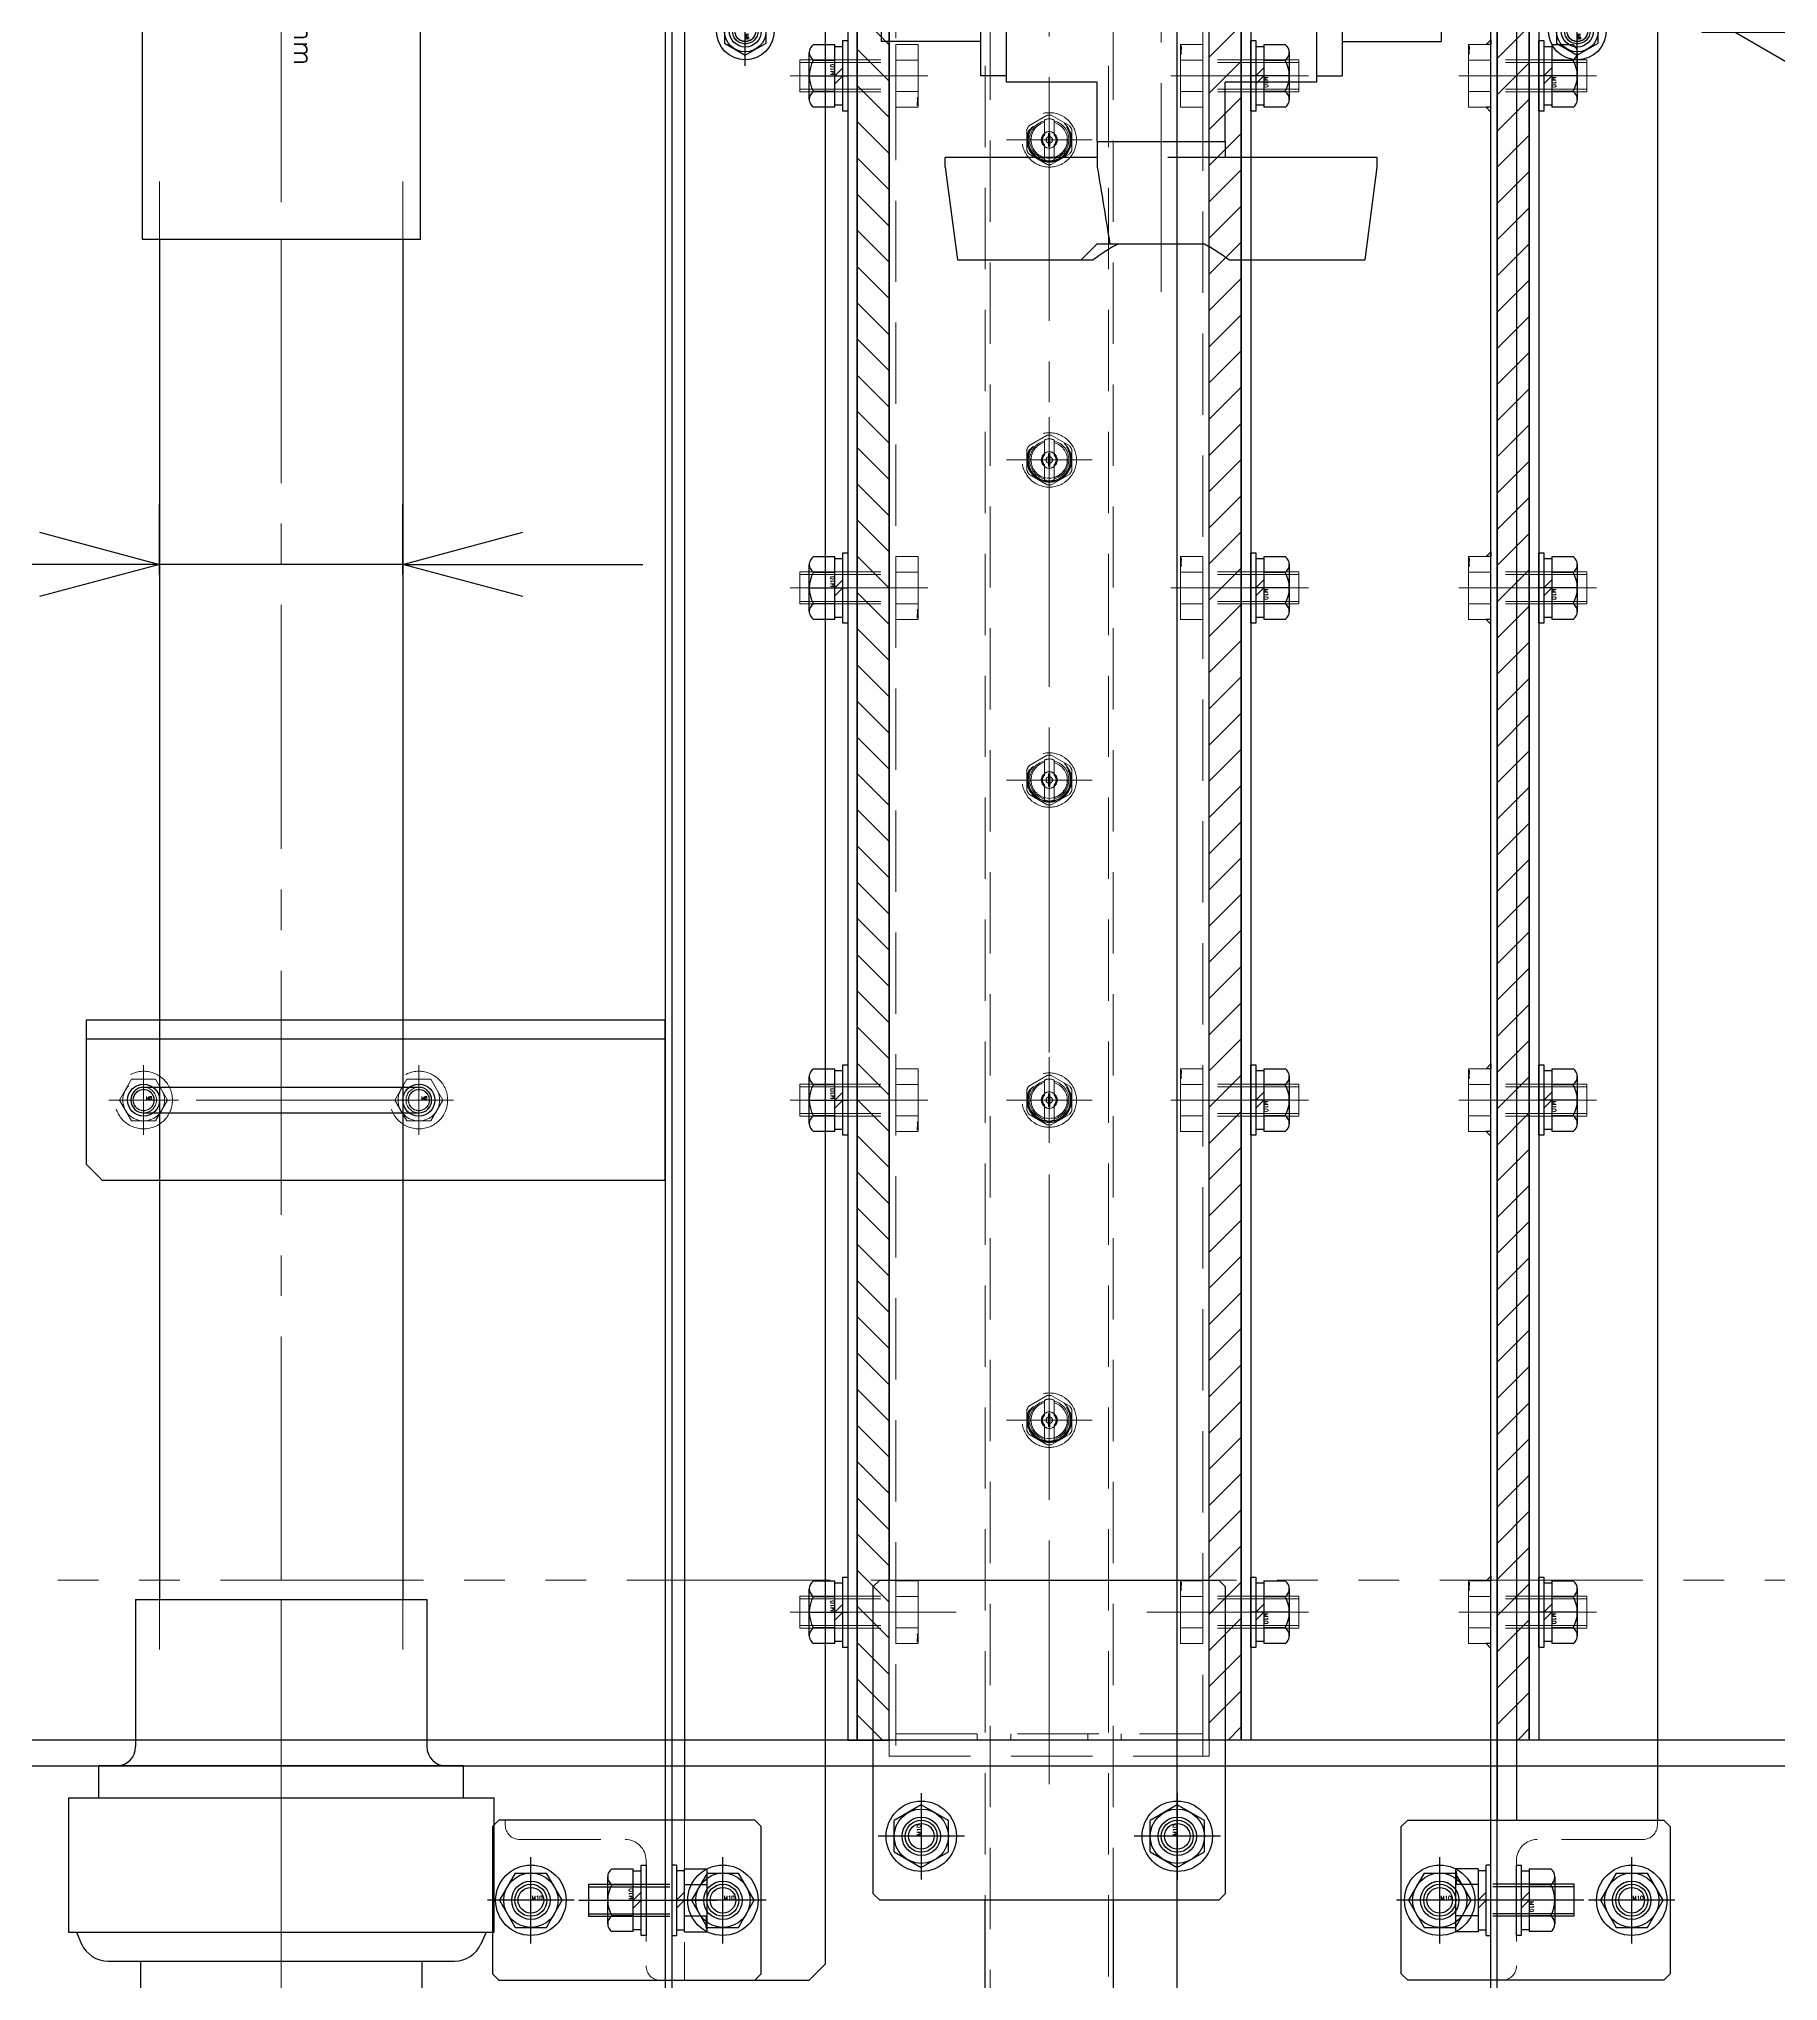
# Model space of a CAD drawing. Header units: millimetres. Extents: x -8731 to 85711, y -14522 to 31379.
# Drawn here: x 6120 to 6663, y 17142 to 17749 of the extents above; entities that cross this region are included whole.
import ezdxf

# ---------------------------------------------------------------- set-up
doc = ezdxf.new("R2010")
doc.units = ezdxf.units.MM
doc.header["$LTSCALE"] = 4
doc.header["$PDMODE"] = 99
doc.header["$PDSIZE"] = 1
for name, pattern in [('CENTER2', [28.575, 19.05, -3.175, 3.175, -3.175]), ('HIDDEN', [9.525, 6.35, -3.175]), ('PHANTOM2', [31.75, 15.875, -3.175, 3.175, -3.175, 3.175, -3.175])]:
    doc.linetypes.add(name, pattern=pattern)
for name, color, linetype, lineweight in [('04_HIDDEN', 2, 'HIDDEN', 13), ('05_CENTER', 4, 'CENTER2', 13), ('06_PHANTOM', 2, 'PHANTOM2', 13), ('08_DIM', 3, 'Continuous', 13)]:
    doc.layers.add(name, color=color, linetype=linetype, lineweight=lineweight)
doc.layers.add('10_DRAFT', color=8, linetype='Continuous', lineweight=0, plot=False)
doc.styles.add('KANJI0', font='txt.shx', dxfattribs={"width": 0.9, "height": 30, "bigfont": 'bigfont'})
doc.styles.add('KSS_TXT', font='txt.shx', dxfattribs={"bigfont": 'extfont2.shx'})
doc.styles.add('KSS_TXT_L', font='txt.shx', dxfattribs={"height": 9, "bigfont": 'extfont2.shx'})
doc.styles.get("Standard").update_dxf_attribs({"font": 'txt.shx', "bigfont": 'extfont2.shx'})
doc.dimstyles.new('KSS_DIM', dxfattribs={"dimscale": 3, "dimtxt": 3, "dimasz": 2.5, "dimexe": 1.25, "dimexo": 0.625, "dimtad": 1, "dimdsep": 46, "dimtxsty": 'KSS_TXT', "dimblk": 'OPEN30', "dimcen": 0, "dimazin": 2, "dimtfac": 0.75, "dimtmove": 0, "dimatfit": 3, "dimldrblk": 'OPEN30', "dimfxl": 1, "dimtolj": 1, "dimarcsym": 0})

# ---------------------------------------------------------------- blocks, each defined once
blk = doc.blocks.new('_Open30')
at = {"color": 0, "linetype": 'ByBlock', "lineweight": -2}
for p, q in [((-1, 0.268), (0, 0)), ((0, 0), (-1, -0.268)), ((0, 0), (-1, 0))]:
    blk.add_line(p, q, dxfattribs=at)
blk = doc.blocks.new('*D4250')
at = {"layer": '08_DIM', "color": 0, "lineweight": -2, "transparency": 16777216}
for p, q in [((6157.62, 17581.74), (6157.62, 17603.6)), ((6233.62, 17581.74), (6233.62, 17603.6)), ((6120.12, 17584.85), (5943.87, 17584.85)), ((6233.62, 17584.85), (6157.62, 17584.85)), ((6271.12, 17584.85), (6308.62, 17584.85))]:
    blk.add_line(p, q, dxfattribs=at)
at = {"layer": 'Defpoints', "color": 0, "transparency": 16777216}
for p in [(6157.62, 17584.85), (6157.62, 17572.37), (6233.62, 17572.37)]:
    blk.add_point(p, dxfattribs=at)
at = {"layer": '08_DIM', "color": 0, "lineweight": -2, "transparency": 16777216, "xscale": 37.5, "yscale": 37.5, "zscale": 37.5}
blk.add_blockref('_Open30', (6157.62, 17584.85), dxfattribs=at)
at = {"layer": '08_DIM', "color": 0, "lineweight": -2, "transparency": 16777216, "xscale": 37.5, "yscale": 37.5, "zscale": 37.5, "rotation": 180}
blk.add_blockref('_Open30', (6233.62, 17584.85), dxfattribs=at)
at = {"layer": '08_DIM', "color": 0, "transparency": 16777216, "insert": (6013.25, 17616.73), "char_height": 45, "attachment_point": 5, "style": 'KSS_TXT'}
blk.add_mtext('\\A1;%%C76', dxfattribs=at)
blk = doc.blocks.new('A$C092B7092_1_1_1')
at = {"color": 0}
blk.add_line((90, -1008), (2590, -1008), dxfattribs=at)
blk.add_lwpolyline([(90, -1100), (2590, -1100), (2590, -1000), (90, -1000)], close=True, dxfattribs=at)
for centre in [(1245, -1030), (1325, -1030), (1123, -1050), (1183, -1050), (1407, -1050), (1467, -1050)]:
    blk.add_circle(centre, 6, dxfattribs=at)
at = {"layer": '05_CENTER'}
for p, q in [((1245, -1039.34), (1245, -1020.66)), ((1325, -1039.34), (1325, -1020.66)), ((1254.34, -1030), (1235.66, -1030)), ((1334.34, -1030), (1315.66, -1030)), ((1123, -1059.34), (1123, -1040.66)), ((1183, -1059.34), (1183, -1040.66)), ((1407, -1059.34), (1407, -1040.66)), ((1467, -1059.34), (1467, -1040.66)), ((1132.34, -1050), (1113.66, -1050)), ((1192.34, -1050), (1173.66, -1050)), ((1416.34, -1050), (1397.66, -1050)), ((1476.34, -1050), (1457.66, -1050))]:
    blk.add_line(p, q, dxfattribs=at)
blk = doc.blocks.new('M10Nza_1_1_1')
at = {"color": 0}
for p, q in [((-9.8, 4), (-9.8, 10.69)), ((-7.35, 12), (7.35, 12)), ((-4.9, 4), (-4.9, 10.69)), ((4.9, 10.69), (4.9, 4)), ((9.8, 10.69), (9.8, 4)), ((-9.8, 4), (9.8, 4)), ((-9.2, 1.5), (-9.2, 4)), ((0, 1.5), (-2.5, 4)), ((0, 4), (2.5, 1.5)), ((9.2, 4), (9.2, 1.5))]:
    blk.add_line(p, q, dxfattribs=at)
at = {"color": 0, "linetype": 'CENTER2'}
blk.add_line((0, 12), (0, 0), dxfattribs=at)
at = {"color": 0}
blk.add_lwpolyline([(-11, 1.5), (11, 1.5), (11, 0), (-11, 0)], close=True, dxfattribs=at)
for centre, radius, start, end in [((-7.35, 9.06), 2.94, 33.626, 146.374), ((0, 2.2), 9.8, 60, 120), ((7.35, 9.06), 2.94, 33.626, 146.374)]:
    blk.add_arc(centre, radius, start, end, dxfattribs=at)
at = {"layer": '10_DRAFT', "style": 'KSS_TXT'}
blk.add_text('M10', height=1.25, dxfattribs=at).set_placement((0.26, 4.12))
blk = doc.blocks.new('A$C742A68D0_1_1')
at = {"color": 0}
for p, q in [((-9.81, 7), (9.81, 7)), ((-9.81, 0), (-9.81, 7)), ((-4.91, 0), (-4.91, 7)), ((4.91, 0), (4.91, 7)), ((9.81, 0), (9.81, 7)), ((-9.81, 0), (9.81, 0))]:
    blk.add_line(p, q, dxfattribs=at)
at = {"color": 0, "linetype": 'CENTER2'}
blk.add_line((0, -33), (0, 10), dxfattribs=at)
at = {"color": 0, "linetype": 'HIDDEN'}
for p, q in [((-5, -30), (-5, 0)), ((-4.19, -30), (-4.19, 0)), ((4.19, -30), (4.19, 0)), ((5, -30), (5, 0)), ((-5, -30), (5, -30))]:
    blk.add_line(p, q, dxfattribs=at)
at = {"layer": '10_DRAFT', "style": 'KSS_TXT_L'}
blk.add_text('BT-M10x30L', height=0.3, dxfattribs=at).set_placement((6.81, 6.66))
blk = doc.blocks.new('A$C0B00724F_1_1')
at = {"color": 0}
blk.add_lwpolyline([(78, -15), (-18, -15), (-20, -13), (-20, 93), (-18, 95), (78, 95), (80, 93), (80, -13)], close=True, dxfattribs=at)
for points in [[(1980, 90), (80, 90)], [(80, -10), (1980, -10)]]:
    blk.add_lwpolyline(points, dxfattribs=at)
for centre in [(0, 80), (0, 0)]:
    blk.add_circle(centre, 6, dxfattribs=at)
at = {"layer": '04_HIDDEN'}
for p, q in [((2035, 88), (25, 88)), ((30, 88), (30, -8)), ((32, 88), (32, -8)), ((30, 62.5), (32, 62.5)), ((30, 52), (32, 52)), ((30, 28), (32, 28)), ((30, 17.5), (32, 17.5)), ((25, -8), (2035, -8))]:
    blk.add_line(p, q, dxfattribs=at)
for points in [[(80, 90), (25, 90), (25, -10)], [(25, -10), (80, -10)]]:
    blk.add_lwpolyline(points, dxfattribs=at)
at = {"layer": '05_CENTER'}
for p, q in [((230, 95.46), (230, 82.43)), ((390, 95.46), (390, 82.43)), ((550, 95.46), (550, 82.43)), ((0, 70.66), (0, 89.34)), ((9.34, 80), (-9.34, 80)), ((70, 69.08), (70, 82.43)), ((16.24, 40), (2043.76, 40)), ((0, -9.34), (0, 9.34)), ((70, 9.54), (70, -2.43)), ((9.34, 0), (-9.34, 0)), ((230, -15.46), (230, -2.43)), ((390, -15.46), (390, -2.43)), ((550, -15.46), (550, -2.43))]:
    blk.add_line(p, q, dxfattribs=at)
at = {"layer": '04_HIDDEN', "rotation": 180}
for p in [(70, 88), (230, 88), (390, 88), (550, 88)]:
    blk.add_blockref('A$C742A68D0_1_1', p, dxfattribs=at)
at = {"layer": '04_HIDDEN'}
for p in [(70, -8), (230, -8), (390, -8), (550, -8)]:
    blk.add_blockref('A$C742A68D0_1_1', p, dxfattribs=at)
blk = doc.blocks.new('A$C6E8C5BCD_1_1')
h = blk.add_hatch()
h.set_pattern_fill('_USER', color=3, scale=8, angle=135, pattern_type=0)
h.set_pattern_definition([(135, (9279.8095, 4636.656), (-5.656854, -5.656854), [])])
h.paths.add_polyline_path([(1000, -10), (1000, 0), (-920, 0), (-920, -10)])
h.paths.add_polyline_path([(-920, -10), (-920, 0), (-950, 0), (-950, -10)])
h.paths.add_polyline_path([(-950, -10), (-950, 0), (-1000, 0), (-1000, -10)])
at = {"color": 0}
blk.add_lwpolyline([(1000, 0), (1000, -10), (-1000, -10), (-1000, 0)], close=True, dxfattribs=at)
at = {"layer": '05_CENTER'}
for p, q in [((-960, 3.94), (-960, -13.51)), ((-800, 3.94), (-800, -13.51)), ((-640, 3.94), (-640, -13.51)), ((-480, 3.94), (-480, -13.51))]:
    blk.add_line(p, q, dxfattribs=at)
blk = doc.blocks.new('A$C4147621A_1_1')
at = {"color": 0}
blk.add_lwpolyline([(1000, 0), (1000, -3), (-1000, -3), (-1000, 0)], close=True, dxfattribs=at)
at = {"layer": '05_CENTER'}
for p, q in [((-960, 2.83), (-960, -5.76)), ((-800, 2.83), (-800, -5.76)), ((-640, 2.83), (-640, -5.76)), ((-480, 2.83), (-480, -5.76))]:
    blk.add_line(p, q, dxfattribs=at)
blk = doc.blocks.new('A$C003B6CA5_1_1')
at = {"color": 0}
blk.add_lwpolyline([(1100, -20), (-1150, -20), (-1150, 20), (1100, 20)], close=True, dxfattribs=at)
at = {"layer": '04_HIDDEN'}
for p, q in [((1100, 18.5), (-1150, 18.5)), ((-1150, -18.5), (1100, -18.5))]:
    blk.add_line(p, q, dxfattribs=at)
for centre, radius in [((-900, 0), 8.5), ((-900, 0), 7), ((-900, 0), 6.58), ((-800, 0), 8.5), ((-800, 0), 7), ((-800, 0), 6.58), ((-700, 0), 8.5), ((-700, 0), 7), ((-700, 0), 6.58), ((-600, 0), 8.5), ((-600, 0), 7), ((-600, 0), 6.58), ((-500, 0), 8.5), ((-500, 0), 7), ((-500, 0), 6.58), ((-900, 0), 5.72), ((-800, 0), 5.72), ((-700, 0), 5.72), ((-600, 0), 5.72), ((-500, 0), 5.72)]:
    blk.add_circle(centre, radius, dxfattribs=at)
at = {"layer": '05_CENTER'}
for p, q in [((-900, -13.37), (-900, 13.37)), ((-800, -13.37), (-800, 13.37)), ((-700, -13.37), (-700, 13.37)), ((-600, -13.37), (-600, 13.37)), ((-500, -13.37), (-500, 13.37)), ((-886.63, 0), (-913.37, 0)), ((-786.63, 0), (-813.37, 0)), ((-686.63, 0), (-713.37, 0)), ((-586.63, 0), (-613.37, 0)), ((-486.63, 0), (-513.37, 0))]:
    blk.add_line(p, q, dxfattribs=at)
blk = doc.blocks.new('1／4MVEP9010S303Wc_1_1')
at = {"color": 0}
for p, q in [((-4.4, 6.38), (-7.73, 0.62)), ((3.33, 7), (-3.33, 7)), ((7.73, 0.62), (4.4, 6.38)), ((-1.54, 1.5), (-6.13, 1.5)), ((-1.89, 0.2), (1.89, 0.2)), ((6.13, 1.5), (1.54, 1.5)), ((-7.73, -0.62), (-4.4, -6.38)), ((-6.13, -1.5), (-1.54, -1.5)), ((-1.89, -0.2), (1.89, -0.2)), ((1.54, -1.5), (6.13, -1.5)), ((4.4, -6.38), (7.73, -0.62)), ((-3.33, -7), (3.33, -7))]:
    blk.add_line(p, q, dxfattribs=at)
for points in [[(-6.13, -1.5), (-6.16, -1.49), (-6.2, -1.46), (-6.24, -1.41), (-6.3, -1.31), (-6.37, -1.16), (-6.41, -1.05), (-6.45, -0.91), (-6.49, -0.77), (-6.52, -0.62), (-6.55, -0.45), (-6.56, -0.29), (-6.57, -0.04), (-6.57, 0.2), (-6.55, 0.43), (-6.52, 0.65), (-6.47, 0.85), (-6.42, 1.03), (-6.36, 1.2), (-6.29, 1.33), (-6.25, 1.4), (-6.21, 1.45), (-6.17, 1.49), (-6.13, 1.5)], [(-2.07, 1.4), (-2.13, 1.34), (-2.2, 1.25), (-2.27, 1.15), (-2.34, 1.03), (-2.41, 0.89), (-2.47, 0.74), (-2.53, 0.54), (-2.58, 0.32), (-2.6, 0.09), (-2.6, -0.14), (-2.57, -0.35), (-2.53, -0.55), (-2.47, -0.74), (-2.4, -0.91), (-2.31, -1.08), (-2.22, -1.23), (-2.14, -1.33), (-2.07, -1.4)], [(-1.89, -0.2), (-1.96, -0.19), (-2.03, -0.14), (-2.07, -0.1), (-2.09, -0.05), (-2.1, 0.01), (-2.09, 0.05), (-2.08, 0.09), (-2.04, 0.14), (-1.96, 0.19), (-1.89, 0.2)], [(-1.89, 1.5), (-1.93, 1.49), (-1.96, 1.48), (-2.01, 1.45), (-2.06, 1.41)], [(2.06, 1.41), (2.01, 1.45), (1.97, 1.48), (1.93, 1.49), (1.89, 1.5)], [(1.89, 0.2), (1.96, 0.19), (2.03, 0.14), (2.07, 0.1), (2.09, 0.05), (2.1, -0.01), (2.09, -0.05), (2.08, -0.09), (2.04, -0.14), (1.96, -0.19), (1.89, -0.2)], [(2.07, -1.4), (2.13, -1.34), (2.2, -1.25), (2.27, -1.15), (2.34, -1.03), (2.41, -0.89), (2.47, -0.74), (2.53, -0.54), (2.58, -0.32), (2.6, -0.09), (2.6, 0.14), (2.57, 0.35), (2.53, 0.55), (2.47, 0.74), (2.4, 0.91), (2.31, 1.08), (2.22, 1.23), (2.14, 1.33), (2.07, 1.4)], [(6.13, 1.5), (6.16, 1.49), (6.2, 1.46), (6.24, 1.41), (6.3, 1.31), (6.37, 1.16), (6.41, 1.05), (6.45, 0.91), (6.49, 0.77), (6.52, 0.62), (6.55, 0.45), (6.56, 0.29), (6.57, 0.04), (6.57, -0.2), (6.55, -0.43), (6.52, -0.65), (6.47, -0.85), (6.42, -1.03), (6.36, -1.2), (6.29, -1.33), (6.25, -1.4), (6.21, -1.45), (6.17, -1.49), (6.13, -1.5)], [(-2.06, -1.41), (-2.01, -1.45), (-1.97, -1.48), (-1.93, -1.49), (-1.89, -1.5)], [(1.89, -1.5), (1.93, -1.49), (1.96, -1.48), (2.01, -1.45), (2.06, -1.41)]]:
    blk.add_lwpolyline(points, dxfattribs=at)
blk.add_circle((0, 0), 6.75, dxfattribs=at)
for radius, start, end in [(6.12, 14.19344, 165.80656), (7.75, 115.41462, 124.58538), (7.75, 55.41462, 64.58538), (7.75, 175.41462, 184.58538), (2.15, 44.24072, 135.75928), (1, 11.53696, 168.46304), (0.5, 156.42182, 203.57818), (0.5, 336.42182, 23.57818), (7.75, 355.41462, 4.58538), (6.12, 194.19344, 345.80656), (5.63, 195.46561, 344.53439), (2.5, 214.14046, 325.85954), (2.15, 224.24072, 315.75928), (1, 191.53696, 348.46304), (7.75, 235.41462, 244.58538), (7.75, 295.41462, 304.58538)]:
    blk.add_arc((0, 0), radius, start, end, dxfattribs=at)
at = {"layer": '04_HIDDEN', "color": 0}
blk.add_arc((0, 0), 2.5, 34.14046, 145.85954, dxfattribs=at)
at = {"layer": '05_CENTER', "color": 0}
for p, q in [((0, -8.67), (0, 8.67)), ((-8.67, 0), (8.67, 0))]:
    blk.add_line(p, q, dxfattribs=at)
blk = doc.blocks.new('A$C77611634_1_1')
blk.add_blockref('A$C003B6CA5_1_1', (0, 0))
at = {"layer": '04_HIDDEN', "color": 4}
for p in [(-900, 0), (-800, 0), (-700, 0), (-600, 0), (-500, 0)]:
    blk.add_blockref('1／4MVEP9010S303Wc_1_1', p, dxfattribs=at)
blk = doc.blocks.new('A$C7B156557_1_1')
at = {"color": 3}
blk.add_line((-148, 100), (2248, 100), dxfattribs=at)
at = {"color": 0}
for points in [[(-150, 0), (2250, 0), (2250, 260), (-150, 260)], [(-148, 2), (2248, 2), (2248, 258), (-148, 258)]]:
    blk.add_lwpolyline(points, close=True, dxfattribs=at)
at = {"color": 3}
for points in [[(80.19, 2), (80.19, 3.5), (78.69, 2), (78.69, 2)], [(99.81, 2), (99.81, 3.5), (101.31, 2), (101.31, 2)], [(240.19, 2), (240.19, 3.5), (238.69, 2), (238.69, 2)], [(259.81, 2), (259.81, 3.5), (261.31, 2), (261.31, 2)], [(400.19, 2), (400.19, 3.5), (398.69, 2), (398.69, 2)], [(419.81, 2), (419.81, 3.5), (421.31, 2), (421.31, 2)], [(560.19, 2), (560.19, 3.5), (558.69, 2), (558.69, 2)], [(579.81, 2), (579.81, 3.5), (581.31, 2), (581.31, 2)]]:
    blk.add_lwpolyline(points, close=True, dxfattribs=at)
at = {"layer": '05_CENTER'}
for p, q in [((0, 263.95), (0, 254.03)), ((0, 5.94), (0, -3.98)), ((90, 5.94), (90, -3.98)), ((250, 5.94), (250, -3.98)), ((410, 5.94), (410, -3.98)), ((570, 5.94), (570, -3.98))]:
    blk.add_line(p, q, dxfattribs=at)
at = {"layer": '04_HIDDEN'}
for p in [(90, 2), (250, 2), (410, 2), (570, 2)]:
    blk.add_blockref('A$C742A68D0_1_1', p, dxfattribs=at)
blk = doc.blocks.new('A$C7E374867_2_1')
at = {"color": 0, "linetype": 'CENTER2'}
blk.add_line((0, -29), (0, 14), dxfattribs=at)
at = {"color": 0}
for p, q in [((-9.81, 11), (9.81, 11)), ((-9.81, 4), (-9.81, 11)), ((-4.91, 4), (-4.91, 11)), ((4.91, 4), (4.91, 11)), ((9.81, 4), (9.81, 11)), ((-11, 1.5), (11, 1.5)), ((-11, 1.5), (-11, 0)), ((-11, 0), (11, 0)), ((9.81, 4), (-9.81, 4)), ((-9.25, 4), (-9.25, 1.5)), ((0, 1.5), (-2.5, 4)), ((0, 4), (2.5, 1.5)), ((9.25, 1.5), (9.25, 4)), ((11, 0), (11, 1.5))]:
    blk.add_line(p, q, dxfattribs=at)
at = {"color": 0, "linetype": 'HIDDEN'}
for p, q in [((-5, -26), (-5, 0)), ((-4.19, -26), (-4.19, 0)), ((4.19, -26), (4.19, 0)), ((5, -26), (5, 0)), ((-5, -26), (5, -26))]:
    blk.add_line(p, q, dxfattribs=at)
at = {"layer": '10_DRAFT', "style": 'KSS_TXT_L'}
blk.add_text('BT-M10x30L,SW,PW', height=0.3, dxfattribs=at).set_placement((5.05, 10.66))
blk = doc.blocks.new('10b_2_1')
at = {"color": 0, "linetype": 'CENTER2'}
for p, q in [((0, -13.51), (0, 13.51)), ((13.51, 0), (-13.51, 0))]:
    blk.add_line(p, q, dxfattribs=at)
at = {"color": 0}
for p, q in [((-4.9, 8.49), (-9.8, 0)), ((-4.9, 8.49), (4.9, 8.49)), ((9.8, 0), (4.9, 8.49)), ((-9.8, 0), (-4.9, -8.49)), ((4.9, -8.49), (9.8, 0)), ((-4.9, -8.49), (4.9, -8.49))]:
    blk.add_line(p, q, dxfattribs=at)
for radius in [11, 8.49, 5, 4]:
    blk.add_circle((0, 0), radius, dxfattribs=at)
at = {"layer": '10_DRAFT', "style": 'KSS_TXT'}
blk.add_text('M10', height=1.25, dxfattribs=at).set_placement((0.26, 0.12))
blk = doc.blocks.new('A$C2E537FAD_1_1')
for p, q in [((-100, 160), (0, 160)), ((0, 120), (-100, 120))]:
    blk.add_line(p, q)
at = {"rotation": 180}
for name, p in [('A$C7E374867_2_1', (0, 258)), ('M10Nza_1_1_1', (90, 77)), ('M10Nza_1_1_1', (250, 77)), ('M10Nza_1_1_1', (410, 77)), ('M10Nza_1_1_1', (570, 77)), ('M10Nza_1_1_1', (0, -6)), ('M10Nza_1_1_1', (90, -13)), ('M10Nza_1_1_1', (250, -13)), ('M10Nza_1_1_1', (410, -13)), ('M10Nza_1_1_1', (570, -13))]:
    blk.add_blockref(name, p, dxfattribs=at)
for name, p in [('M10Nza_1_1_1', (0, 266)), ('A$C7B156557_1_1', (0, 0)), ('A$C0B00724F_1_1', (20, 100)), ('M10Nza_1_1_1', (90, 203)), ('M10Nza_1_1_1', (250, 203)), ('M10Nza_1_1_1', (410, 203)), ('M10Nza_1_1_1', (570, 203)), ('10b_2_1', (20, 180)), ('10b_2_1', (20, 100)), ('A$C4147621A_1_1', (1050, 80)), ('A$C7E374867_2_1', (0, 2)), ('A$C4147621A_1_1', (1050, -10))]:
    blk.add_blockref(name, p)
at = {"xscale": -1, "rotation": 180}
blk.add_blockref('A$C4147621A_1_1', (1050, 200), dxfattribs=at)
at = {"color": 3, "xscale": -1, "rotation": 180}
blk.add_blockref('A$C6E8C5BCD_1_1', (1050, 190), dxfattribs=at)
at = {"color": 3}
for p in [(1050, 90), (1050, 0)]:
    blk.add_blockref('A$C6E8C5BCD_1_1', p, dxfattribs=at)
at = {"layer": '04_HIDDEN'}
blk.add_blockref('A$C77611634_1_1', (1050, 140), dxfattribs=at)
blk = doc.blocks.new('8b_1_1_1')
at = {"color": 0}
for p, q in [((-3.75, 6.49), (-7.5, 0)), ((-3.75, 6.49), (-7.5, 0)), ((3.75, 6.49), (-3.75, 6.49)), ((3.75, 6.49), (-3.75, 6.49)), ((7.5, 0), (3.75, 6.49)), ((7.5, 0), (3.75, 6.49)), ((-7.5, 0), (-3.75, -6.49)), ((-7.5, 0), (-3.75, -6.49)), ((3.75, -6.49), (7.5, 0)), ((3.75, -6.49), (7.5, 0)), ((-3.75, -6.49), (3.75, -6.49)), ((-3.75, -6.49), (3.75, -6.49))]:
    blk.add_line(p, q, dxfattribs=at)
at = {"color": 0, "linetype": 'CENTER2'}
for p, q in [((0, -10.87), (0, 10.87)), ((10.87, 0), (-10.87, 0))]:
    blk.add_line(p, q, dxfattribs=at)
at = {"color": 0}
for radius in [9, 6.5, 4, 3.25]:
    blk.add_circle((0, 0), radius, dxfattribs=at)
at = {"layer": '10_DRAFT', "style": 'KSS_TXT'}
blk.add_text('M8', height=1, dxfattribs=at).set_placement((0.76, 0.14))
blk = doc.blocks.new('A$C097F7B44_1_1_1')
at = {"color": 0}
for p, q in [((-86, 4), (0, 4)), ((-86, -4), (0, -4))]:
    blk.add_line(p, q, dxfattribs=at)
for centre, start, end in [((-86, 0), 90, 270), ((0, 0), 270, 90)]:
    blk.add_arc(centre, 4, start, end)
at = {"layer": '04_HIDDEN', "color": 0}
for centre in [(-86, 0), (0, 0)]:
    blk.add_circle(centre, 3.32, dxfattribs=at)
for centre, start, end in [((-86, 0), 270, 90), ((0, 0), 90, 270)]:
    blk.add_arc(centre, 4, start, end, dxfattribs=at)
at = {"layer": '05_CENTER', "color": 0}
for p, q in [((-86, -6.7), (-86, 6.7)), ((0, -6.7), (0, 6.7)), ((6.64, 0), (-92.64, 0))]:
    blk.add_line(p, q, dxfattribs=at)
at = {"layer": '10_DRAFT'}
blk.add_line((-43, 4), (-43, -4), dxfattribs=at)
at = {"layer": '04_HIDDEN', "color": 4}
for p in [(-86, 0), (0, 0)]:
    blk.add_blockref('8b_1_1_1', p, dxfattribs=at)
blk = doc.blocks.new('A$C668E7CA1_1_1_1')
at = {"color": 0}
for p, q in [((-36, 4), (36, 4)), ((-36, -4), (36, -4))]:
    blk.add_line(p, q, dxfattribs=at)
for centre, start, end in [((-36, 0), 90, 270), ((36, 0), 270, 90)]:
    blk.add_arc(centre, 4, start, end)
at = {"layer": '04_HIDDEN', "color": 0}
for centre in [(-36, 0), (36, 0)]:
    blk.add_circle(centre, 3.32, dxfattribs=at)
for centre, start, end in [((-36, 0), 270, 90), ((36, 0), 90, 270)]:
    blk.add_arc(centre, 4, start, end, dxfattribs=at)
at = {"layer": '05_CENTER', "color": 0}
for p, q in [((-36, -6.7), (-36, 6.7)), ((36, -6.7), (36, 6.7)), ((42.64, 0), (-42.64, 0))]:
    blk.add_line(p, q, dxfattribs=at)
at = {"layer": '10_DRAFT'}
blk.add_line((0, 4), (0, -4), dxfattribs=at)
blk = doc.blocks.new('A$C491D668A_1_1_1')
at = {"color": 4}
for p in [(-72, 0), (0, 0)]:
    blk.add_blockref('8b_1_1_1', p, dxfattribs=at)
at = {"layer": '04_HIDDEN', "color": 4}
blk.add_blockref('A$C668E7CA1_1_1_1', (-36, 0), dxfattribs=at)
blk = doc.blocks.new('KK015066_54_5_1_1_1')
for p, q in [((1.5, 50), (0, 50)), ((0, 0), (0, 50)), ((6, 12.5), (6, 45.5)), ((0, 0), (50, 0)), ((45.5, 6), (12.5, 6)), ((50, 1.5), (50, 0))]:
    blk.add_line(p, q)
for centre, radius, start, end in [((1.5, 45.5), 4.5, 0, 90), ((12.5, 12.5), 6.5, 180, 270), ((45.5, 1.5), 4.5, 0, 90)]:
    blk.add_arc(centre, radius, start, end)
at = {"flags": 3}
blk.add_attdef('PARAM', (0, 0), '', height=1, dxfattribs=at)
blk = doc.blocks.new('A$C457F5408_1_1_1')
at = {"color": 0}
for p, q in [((15, 2120), (15, -20)), ((-35, 2075), (-35, 25)), ((-29, 2075), (-29, 25)), ((225, 2075), (225, 25)), ((231, 2075), (231, 25)), ((275, 2075), (275, 25)), ((-35, 269), (-216, 269)), ((15, -20), (10, -25)), ((-7, -25), (10, -25))]:
    blk.add_line(p, q, dxfattribs=at)
blk.add_lwpolyline([(-35, 225), (-35, 225), (-35, 275), (-216, 275), (-216, 230), (-211, 225), (-35, 225)], dxfattribs=at)
for points in [[(-7, 25), (-87, 25), (-89, 23), (-89, -23), (-87, -25), (-7, -25), (-5, -23), (-5, 23)], [(197, 25), (277, 25), (279, 23), (279, -23), (277, -25), (197, -25), (195, -23), (195, 23)]]:
    blk.add_lwpolyline(points, close=True, dxfattribs=at)
for centre, radius in [((-10, 584), 5), ((250, 584), 5), ((-198, 250), 5), ((-112, 250), 5), ((-77, 0), 6), ((-17, 0), 6), ((207, 0), 6), ((267, 0), 6)]:
    blk.add_circle(centre, radius, dxfattribs=at)
at = {"layer": '04_HIDDEN'}
blk.add_line((-29, 25), (-29, -25), dxfattribs=at)
at = {"layer": '05_CENTER'}
for p, q in [((-10, 593.34), (-10, 574.66)), ((250, 593.34), (250, 574.66)), ((-198, 240.66), (-198, 259.34)), ((-112, 240.66), (-112, 259.34)), ((-207.34, 250), (-188.66, 250)), ((-121.34, 250), (-102.66, 250)), ((-77, -10.29), (-77, 10.29)), ((-17, -10.29), (-17, 10.29)), ((207, -10.29), (207, 10.29)), ((267, -10.29), (267, 10.29)), ((-87.29, 0), (-66.71, 0)), ((-48.22, 0), (-27.64, 0)), ((-27.29, 0), (-6.71, 0)), ((217.29, 0), (196.71, 0)), ((238.22, 0), (217.64, 0)), ((277.29, 0), (256.71, 0))]:
    blk.add_line(p, q, dxfattribs=at)
at = {"layer": '04_HIDDEN', "rotation": 180}
blk.add_blockref('KK015066_54_5_1_1_1', (-35, 25), dxfattribs=at)
at = {"layer": '04_HIDDEN', "xscale": -1, "rotation": 180}
blk.add_blockref('KK015066_54_5_1_1_1', (225, 25), dxfattribs=at)
blk = doc.blocks.new('10b_1_1_1')
at = {"color": 0, "linetype": 'CENTER2'}
for p, q in [((0, -13.51), (0, 13.51)), ((13.51, 0), (-13.51, 0))]:
    blk.add_line(p, q, dxfattribs=at)
at = {"color": 0}
for p, q in [((-4.9, 8.49), (-9.8, 0)), ((-4.9, 8.49), (4.9, 8.49)), ((9.8, 0), (4.9, 8.49)), ((-9.8, 0), (-4.9, -8.49)), ((4.9, -8.49), (9.8, 0)), ((-4.9, -8.49), (4.9, -8.49))]:
    blk.add_line(p, q, dxfattribs=at)
for radius in [11, 8.49, 5, 4]:
    blk.add_circle((0, 0), radius, dxfattribs=at)
at = {"layer": '10_DRAFT', "style": 'KSS_TXT'}
blk.add_text('M10', height=1.25, dxfattribs=at).set_placement((0.26, 0.12))
blk = doc.blocks.new('A$C54E27890_1_1')
for name, p, rotation in [('A$C457F5408_1_1_1', (0, -17), 270), ('10b_1_1_1', (0, 60), 270), ('10b_1_1_1', (0, 0), 270), ('A$C491D668A_1_1_1', (584, -7), 180), ('10b_1_1_1', (0, -224), 270), ('A$C491D668A_1_1_1', (584, -267), 180), ('10b_1_1_1', (0, -284), 270)]:
    blk.add_blockref(name, p, dxfattribs=dict(rotation=rotation))
at = {"color": 4, "rotation": 270}
blk.add_blockref('A$C097F7B44_1_1_1', (250, 95), dxfattribs=at)
blk = doc.blocks.new('A$C73951639_1_1_1')
at = {"color": 0}
for p, q in [((10, -30.25), (10, 30.25)), ((10, 30.25), (32, 30.25)), ((32, 30.25), (36, 30.05)), ((44, 28.95), (36, 30.05)), ((36, 30.05), (36, -30.05)), ((52, 28.95), (44, 30.05)), ((44, 30.05), (44, -30.05)), ((60, 28.95), (52, 30.05)), ((52, 30.05), (52, -30.05)), ((68, 28.95), (60, 30.05)), ((60, 30.05), (60, -30.05)), ((68, -28.95), (68, 28.95)), ((10, -30.25), (32, -30.25)), ((32, -30.25), (36, -30.05)), ((36, -30.05), (44, -28.95)), ((44, -30.05), (52, -28.95)), ((52, -30.05), (60, -28.95)), ((60, -30.05), (68, -28.95))]:
    blk.add_line(p, q, dxfattribs=at)
blk.add_lwpolyline([(10, 77.5), (0, 77.5), (0, -77.5), (10, -77.5)], close=True, dxfattribs=at)
at = {"color": 3}
for points in [[(10, 30.25), (12, 30.25), (10, 32.25), (10, 32.25)], [(4, 30.25), (2, 30.25), (4, 28.25), (4, 28.25)], [(4, -30.25), (2, -30.25), (4, -28.25), (4, -28.25)], [(10, -30.25), (12, -30.25), (10, -32.25), (10, -32.25)]]:
    blk.add_lwpolyline(points, close=True, dxfattribs=at)
at = {"layer": '04_HIDDEN'}
for p, q in [((10, 30.25), (0, 30.25)), ((4, -30.25), (4, 30.25)), ((4, 26.75), (68, 26.75)), ((10, -30.25), (0, -30.25)), ((4, -26.75), (68, -26.75))]:
    blk.add_line(p, q, dxfattribs=at)
at = {"layer": '05_CENTER'}
for p, q in [((-8.05, 60), (18.04, 60)), ((0, 0), (72.72, 0)), ((68, 0), (10, 0)), ((-8.05, -60), (18.04, -60))]:
    blk.add_line(p, q, dxfattribs=at)
blk = doc.blocks.new('A$C4CA70B29_1_1_1')
h = blk.add_hatch()
h.set_pattern_fill('_USER', color=3, scale=2, pattern_type=0)
h.set_pattern_definition([(0, (-6784.6076, -8968.539), (0, 2), [])])
h.paths.add_polyline_path([(0, 77.5), (-3, 77.5), (-3, -77.5), (0, -77.5)])
at = {"color": 3}
blk.add_lwpolyline([(0, 77.5), (-3, 77.5), (-3, -77.5), (0, -77.5)], close=True, dxfattribs=at)
blk = doc.blocks.new('M16Nza_1_1_1')
at = {"color": 0}
for p, q in [((-10.39, 19.6), (10.39, 19.6)), ((-13.85, 17.74), (-13.85, 6.6)), ((-6.92, 6.6), (-6.92, 17.74)), ((6.93, 17.74), (6.93, 6.6)), ((13.85, 6.6), (13.85, 17.74)), ((-14, 2.6), (-14, 6.6)), ((-14, 6.6), (14, 6.6)), ((-4, 6.6), (0, 2.6)), ((0, 6.6), (4, 2.6)), ((14, 6.6), (14, 2.6))]:
    blk.add_line(p, q, dxfattribs=at)
at = {"color": 0, "linetype": 'CENTER2'}
blk.add_line((0, 0), (0, 19.6), dxfattribs=at)
at = {"color": 0}
blk.add_lwpolyline([(-16, 2.6), (16, 2.6), (16, 0), (-16, 0)], close=True, dxfattribs=at)
for centre, radius, start, end in [((-10.39, 15.44), 4.16, 33.626, 146.374), ((0, 5.75), 13.85, 60, 120), ((10.39, 15.44), 4.16, 33.626, 146.374)]:
    blk.add_arc(centre, radius, start, end, dxfattribs=at)
at = {"layer": '10_DRAFT', "style": 'KANJI0', "width": 0.82}
blk.add_text('Ｍ１６', height=1.714, dxfattribs=at).set_placement((0.41, 6.78))
blk = doc.blocks.new('A$C598F6B99_1_1')
at = {"color": 0, "linetype": 'CENTER2'}
blk.add_line((0, 20.91), (0, -61), dxfattribs=at)
at = {"color": 0}
for p, q in [((-13.85, 15.14), (-13.85, 7)), ((-10.39, 17), (10.39, 17)), ((-6.92, 7), (-6.92, 15.14)), ((6.92, 15.14), (6.92, 7)), ((13.85, 7), (13.85, 15.14)), ((-14, 3), (-14, 7)), ((-14, 7), (14, 7)), ((0.73, 3), (-0.73, 7)), ((14, 7), (14, 3)), ((-15, 0), (-15, 3)), ((-15, 3), (15, 3)), ((-15, 0), (15, 0)), ((-8, 0), (-8, -56.92)), ((8, 0), (8, -56.92)), ((15, 3), (15, 0)), ((8, -22), (-8, -22)), ((-6.92, -22), (-6.92, -58)), ((6.92, -22), (6.92, -58)), ((8, -56.92), (-8, -56.92)), ((-8, -56.92), (-6.92, -58)), ((6.92, -58), (-6.92, -58)), ((8, -56.92), (6.92, -58))]:
    blk.add_line(p, q, dxfattribs=at)
for centre, radius, start, end in [((-10.39, 12.84), 4.16, 33.626, 146.374), ((0, 3.15), 13.85, 60, 120), ((10.39, 12.84), 4.16, 33.626, 146.374)]:
    blk.add_arc(centre, radius, start, end, dxfattribs=at)
at = {"layer": '10_DRAFT', "style": 'KANJI0', "width": 0.82}
blk.add_text('M16x65', height=1, dxfattribs=at).set_placement((0.41, 7.48))
blk = doc.blocks.new('TSフランジ-JIS10K-50mmb_1')
at = {"color": 0}
for p, q in [((-36.5, 71), (36.5, 71)), ((-36.5, 20), (-36.5, 71)), ((36.5, 71), (36.5, 20)), ((-60, 20), (-36.5, 60.7)), ((-6, 20), (-3.5, 60.7)), ((3.5, 60.7), (-3.5, 60.7)), ((6, 20), (3.5, 60.7)), ((60, 20), (36.5, 60.7)), ((77.5, 20), (-77.5, 20)), ((-77.5, 20), (-77.5, 0)), ((77.5, 0), (77.5, 20)), ((-77.5, 0), (77.5, 0))]:
    blk.add_line(p, q, dxfattribs=at)
at = {"color": 0, "linetype": 'CENTER2'}
for p, q in [((0, 0), (0, 71)), ((-60, -5.65), (-60, 25.28)), ((60, -5.65), (60, 25.28))]:
    blk.add_line(p, q, dxfattribs=at)
at = {"color": 0, "linetype": 'HIDDEN'}
for p, q in [((-69.5, 0), (-69.5, 20)), ((-50.5, 0), (-50.5, 20)), ((50.5, 0), (50.5, 20)), ((69.5, 0), (69.5, 20))]:
    blk.add_line(p, q, dxfattribs=at)
at = {"layer": '10_DRAFT'}
for p, q in [((-30.4, 71), (-28.7, 8)), ((30.4, 71), (28.7, 8)), ((-28.7, 8), (28.7, 8)), ((-28.7, 8), (-26, 5)), ((28.7, 8), (26, 5)), ((-26, 5), (-26, 0)), ((-26, 5), (26, 5)), ((26, 5), (26, 0))]:
    blk.add_line(p, q, dxfattribs=at)
blk = doc.blocks.new('A$C3D25287D_1_1_1')
for p, q in [((0, 30), (81.5, 30)), ((0, -30), (81.5, -30))]:
    blk.add_line(p, q)
at = {"layer": '05_CENTER'}
blk.add_line((0, 0), (136.5, 0), dxfattribs=at)
at = {"color": 4, "rotation": 90}
blk.add_blockref('TSフランジ-JIS10K-50mmb_1', (152.5, 0), dxfattribs=at)
for name, p, rotation in [('A$C598F6B99_1_1', (132.5, 60), 90), ('M16Nza_1_1_1', (165.5, 60), 270), ('A$C598F6B99_1_1', (132.5, -60), 90), ('M16Nza_1_1_1', (165.5, -60), 270)]:
    blk.add_blockref(name, p, dxfattribs=dict(rotation=rotation))
for name in ['A$C73951639_1_1_1', 'A$C4CA70B29_1_1_1']:
    blk.add_blockref(name, (155.5, 0))
blk = doc.blocks.new('径違いチーズ(TS-T)-65mm×50mma_1_1_1')
at = {"color": 0}
for p, q in [((-35, 104), (-35, 43.5)), ((35, 104), (-35, 104)), ((35, 43.5), (35, 104)), ((-101, 43.5), (-101, -43.5)), ((-35, 43.5), (-101, 43.5)), ((101, 43.5), (35, 43.5)), ((101, -43.5), (101, 43.5)), ((-101, -43.5), (101, -43.5))]:
    blk.add_line(p, q, dxfattribs=at)
at = {"layer": '05_CENTER', "color": 0}
for p, q in [((0, -53.5), (0, 104)), ((-101, 0), (101, 0))]:
    blk.add_line(p, q, dxfattribs=at)
at = {"layer": '10_DRAFT'}
for p, q in [((-30, 104), (-30, 87.77)), ((30, 104), (30, 87.77)), ((-101, 38), (-82.99, 38)), ((101, 38), (82.99, 38)), ((-101, -38), (-82.99, -38)), ((101, -38), (82.99, -38))]:
    blk.add_line(p, q, dxfattribs=at)
at = {"layer": '10_DRAFT', "style": 'KSS_TXT'}
blk.add_text('65x50mm', height=6, dxfattribs=at).set_placement((6.39, 4.01))
blk = doc.blocks.new('プレハブジョイント-ソケット形-65mma_1_1_1')
at = {"color": 0}
for p, q in [((-60, 66.5), (-102, 66.5)), ((-102, -66.5), (-102, 66.5)), ((-60, -66.5), (-60, 66.5)), ((-60, 64), (-56.34, 62.38)), ((-102, 57), (-112, 57)), ((-112, 57), (-112, -57)), ((-51, -54.15), (-51, 54.15)), ((-164, 45.5), (-118, 45.5)), ((-164, -45.5), (-164, 45.5)), ((0, 44), (-51, 44)), ((0, -44), (0, 44)), ((-164, -45.5), (-118, -45.5)), ((-51, -44), (0, -44)), ((-102, -57), (-112, -57)), ((-112, -57), (-112, -57)), ((-102, -66.5), (-60, -66.5)), ((-60, -64), (-56.34, -62.38))]:
    blk.add_line(p, q, dxfattribs=at)
for centre, radius, start, end in [((-60, 54.15), 9, 0, 66.03751), ((-118, 51.5), 6, 270, 0), ((-118, -51.5), 6, 0, 90), ((-60, -54.15), 9, 293.96249, 0)]:
    blk.add_arc(centre, radius, start, end, dxfattribs=at)
at = {"layer": '05_CENTER', "color": 0}
blk.add_line((0, 0), (-164, 0), dxfattribs=at)
at = {"layer": '10_DRAFT'}
for p, q in [((-164, 38), (-148.37, 38)), ((-15.63, 38), (0, 38)), ((-164, -38), (-148.37, -38)), ((-15.63, -38), (0, -38))]:
    blk.add_line(p, q, dxfattribs=at)
at = {"layer": '10_DRAFT', "style": 'KSS_TXT'}
blk.add_text('65mm', height=6, dxfattribs=at).set_placement((-38.32, 2.86))
blk = doc.blocks.new('コンパクトボールバルブ27型-ソケット形-50mma_1_1_1')
at = {"color": 0}
for p, q in [((-67.5, 78.5), (-63.68, 107.5)), ((-63.68, 107.5), (-21.3, 107.5)), ((-25, 107.5), (-20, 102.5)), ((21.3, 107.5), (63.68, 107.5)), ((63.68, 107.5), (67.5, 78.5)), ((-20, 102.5), (13.53, 102.5)), ((-67.5, 78.5), (-67.5, 75.5)), ((-20, 75.5), (-67.5, 75.5)), ((-20, 70.5), (-20, 78.5)), ((67.5, 75.5), (2.09, 75.5)), ((20, 70.5), (20, 75.5)), ((67.5, 78.5), (67.5, 75.5)), ((-20, 70.5), (-20, 52)), ((-20, 70.5), (20, 70.5)), ((20, 70.5), (20, 52)), ((-56.5, -50), (-56.5, 50)), ((-48.5, 50), (-56.5, 50)), ((-20, 52), (-48.5, 52)), ((-48.5, -52), (-48.5, 52)), ((48.5, 52), (20, 52)), ((48.5, -52), (48.5, 52)), ((48.5, 50), (56.5, 50)), ((56.5, -50), (56.5, 50)), ((-87.5, -39.25), (-87.5, 39.25)), ((-56.5, 39.25), (-87.5, 39.25)), ((56.5, 39.25), (87.5, 39.25)), ((87.5, -39.25), (87.5, 39.25)), ((-56.5, -39.25), (-87.5, -39.25)), ((56.5, -39.25), (87.5, -39.25)), ((-48.5, -50), (-56.5, -50)), ((48.5, -52), (-48.5, -52)), ((48.5, -50), (56.5, -50))]:
    blk.add_line(p, q, dxfattribs=at)
for points in [[(-13.53, 102.5), (-14.89, 103.23), (-17.53, 104.82), (-20.06, 106.59), (-21.3, 107.5)], [(13.53, 102.5), (14.89, 103.23), (17.53, 104.82), (20.06, 106.59), (21.3, 107.5)]]:
    blk.add_open_spline(points, degree=3, knots=[0, 0, 0, 0, 0.500213, 1, 1, 1, 1], dxfattribs=at)
blk.add_open_spline([(-20, 78.5), (-18.69, 86.5), (-17.38, 94.5), (-16.08, 102.5)], degree=3, dxfattribs=at)
at = {"layer": '05_CENTER', "color": 0}
for p, q in [((0, -62), (0, 117.5)), ((87.5, 0), (-87.5, 0))]:
    blk.add_line(p, q, dxfattribs=at)
at = {"layer": '10_DRAFT'}
for p, q in [((-87.5, 30), (-68.63, 30)), ((87.5, 30), (68.63, 30)), ((-87.5, -30), (-68.63, -30)), ((87.5, -30), (68.63, -30))]:
    blk.add_line(p, q, dxfattribs=at)
blk = doc.blocks.new('A$C3C656437_1_1_1')
for p, q in [((549, 1958), (124, 1958)), ((549, 1882), (124, 1882))]:
    blk.add_line(p, q)
at = {"layer": '05_CENTER'}
blk.add_line((549, 1920), (-70, 1920), dxfattribs=at)
at = {"color": 4, "rotation": 180}
for name, p in [('プレハブジョイント-ソケット形-65mma_1_1_1', (-40, 1920)), ('径違いチーズ(TS-T)-65mm×50mma_1_1_1', (650, 1920))]:
    blk.add_blockref(name, p, dxfattribs=at)
at = {"color": 4, "xscale": -1, "rotation": 90}
blk.add_blockref('コンパクトボールバルブ27型-ソケット形-50mma_1_1_1', (650, 1645), dxfattribs=at)
at = {"rotation": 270}
blk.add_blockref('A$C3D25287D_1_1_1', (650, 1557.5), dxfattribs=at)

msp = doc.modelspace()

# ---------------------------------------------------------------- linework, layer by layer
at = {"layer": '06_PHANTOM', "color": 6}
msp.add_lwpolyline([(5454.82127, 19167.47541), (7764.1226, 19167.47541), (7764.1226, 17267.47541), (5454.82127, 17267.47541)], close=True, dxfattribs=at)

# ---------------------------------------------------------------- block references
at = {"rotation": 90}
for name, p in [('A$C2E537FAD_1_1', (6575.62261, 17167.47541)), ('A$C54E27890_1_1', (6333.62261, 17167.47541)), ('A$C3C656437_1_1_1', (8115.62261, 17137.47541))]:
    msp.add_blockref(name, p, dxfattribs=at)
msp.add_blockref('A$C092B7092_1_1_1', (5150.6226, 18217.47541))

# ---------------------------------------------------------------- dimensions: what is measured, and where the dimension line sits
at = {"layer": '08_DIM'}
dim = msp.add_linear_dim(base=(6157.62261, 17584.85326), p1=(6233.62261, 17572.36991), p2=(6157.62261, 17572.36991), angle=180, text='%%C<>', dimstyle='KSS_DIM', override={"dimscale": 15}, dxfattribs=at)
dim.commit()
dim.dimension.update_dxf_attribs({"geometry": '*D4250', "text_midpoint": (6013.24761, 17616.72826)})

doc.saveas('drawing.dxf')
